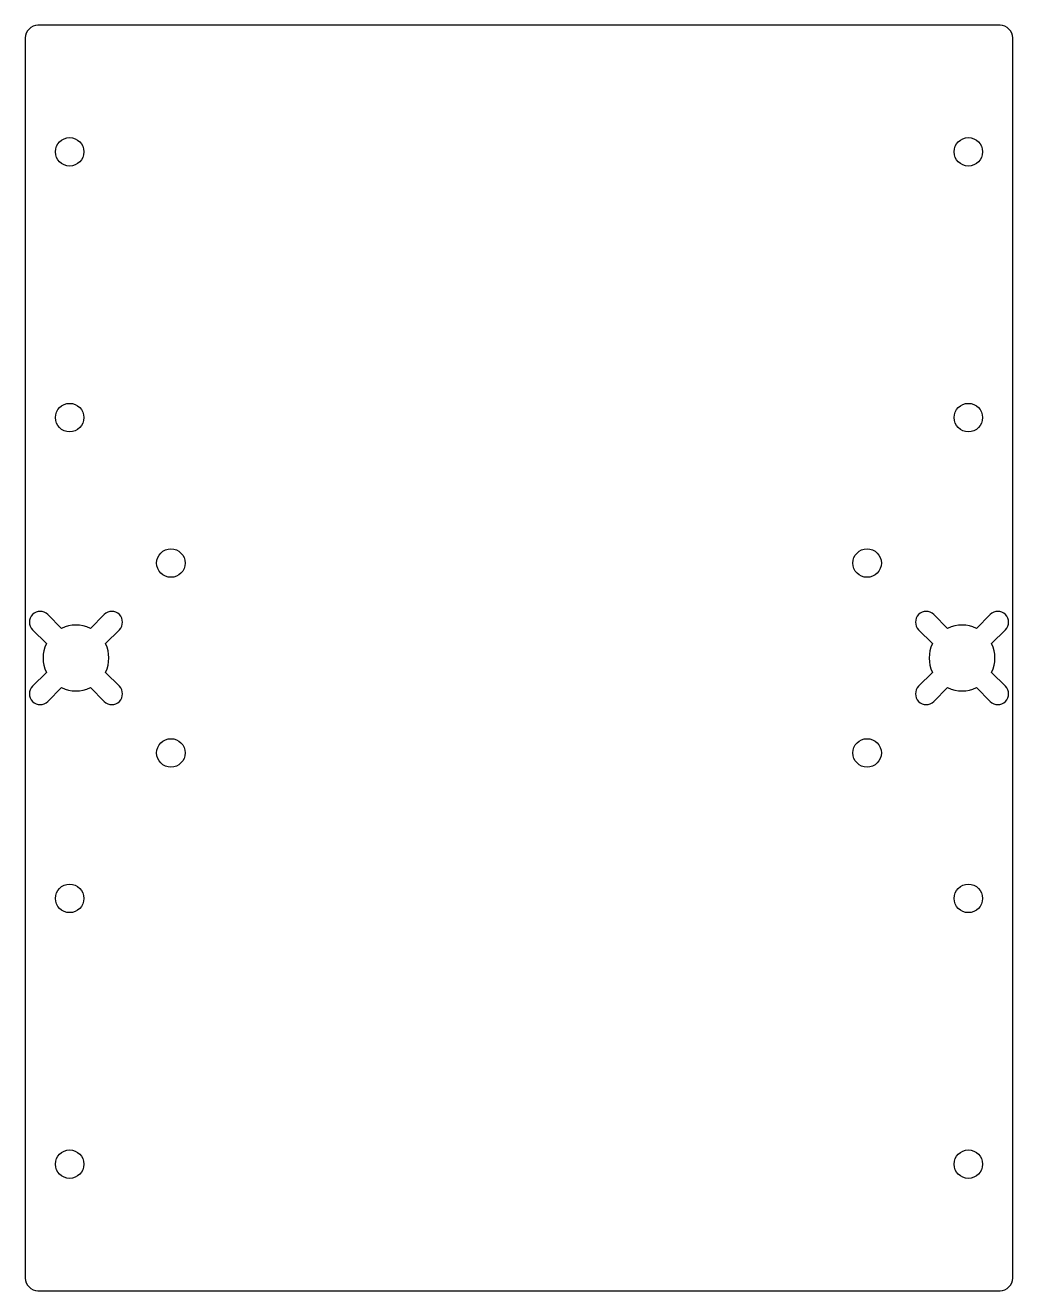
# Model space of a CAD drawing. Extents: x -78 to 78, y -100 to 100.
import ezdxf

# ---------------------------------------------------------------- set-up
doc = ezdxf.new("R2010")
doc.units = 0

msp = doc.modelspace()

# ---------------------------------------------------------------- linework, layer by layer
for p, q in [((76, 100), (-76, 100)), ((-78, 98), (-78, -98)), ((78, -98), (78, 98)), ((-72.2728, 4.677), (-74.4548, 6.8589)), ((-67.7272, 4.677), (-65.5452, 6.8589)), ((67.7272, 4.677), (65.5452, 6.8589)), ((72.2728, 4.677), (74.4548, 6.8589)), ((-74.677, 2.2728), (-76.8589, 4.4548)), ((-65.323, 2.2728), (-63.1411, 4.4548)), ((65.323, 2.2728), (63.1411, 4.4548)), ((74.677, 2.2728), (76.8589, 4.4548)), ((-74.677, -2.2728), (-76.8589, -4.4548)), ((-65.323, -2.2728), (-63.1411, -4.4548)), ((65.323, -2.2728), (63.1411, -4.4548)), ((74.677, -2.2728), (76.8589, -4.4548)), ((-72.2728, -4.677), (-74.4548, -6.8589)), ((-67.7272, -4.677), (-65.5452, -6.8589)), ((67.7272, -4.677), (65.5452, -6.8589)), ((72.2728, -4.677), (74.4548, -6.8589)), ((-76, -100), (76, -100))]:
    msp.add_line(p, q)
for centre in [(-71, 80), (71, 80), (-71, 38), (71, 38), (-55, 15), (55, 15), (-55, -15), (55, -15), (-71, -38), (71, -38), (-71, -80), (71, -80)]:
    msp.add_circle(centre, 2.25)
for centre, radius, start, end in [((-76, 98), 2, 90, 180), ((76, 98), 2, 0, 90), ((-75.6569, 5.6569), 1.7, 45, 225), ((-64.3431, 5.6569), 1.7, -45, 135), ((64.3431, 5.6569), 1.7, 45, 225), ((75.6569, 5.6569), 1.7, -45, 135), ((-70, 0), 5.2, 64.0821, 115.9179), ((70, 0), 5.2, 64.0821, 115.9179), ((-70, 0), 5.2, 154.0821, 205.9179), ((-70, 0), 5.2, 334.0821, 385.9179), ((70, 0), 5.2, 154.0821, 205.9179), ((70, 0), 5.2, 334.0821, 385.9179), ((-75.6569, -5.6569), 1.7, 135, 315), ((-70, 0), 5.2, 244.0821, 295.9179), ((-64.3431, -5.6569), 1.7, 225, 405), ((64.3431, -5.6569), 1.7, 135, 315), ((70, 0), 5.2, 244.0821, 295.9179), ((75.6569, -5.6569), 1.7, 225, 405), ((-76, -98), 2, 180, 270), ((76, -98), 2, 270, 360)]:
    msp.add_arc(centre, radius, start, end)

doc.saveas('drawing.dxf')
